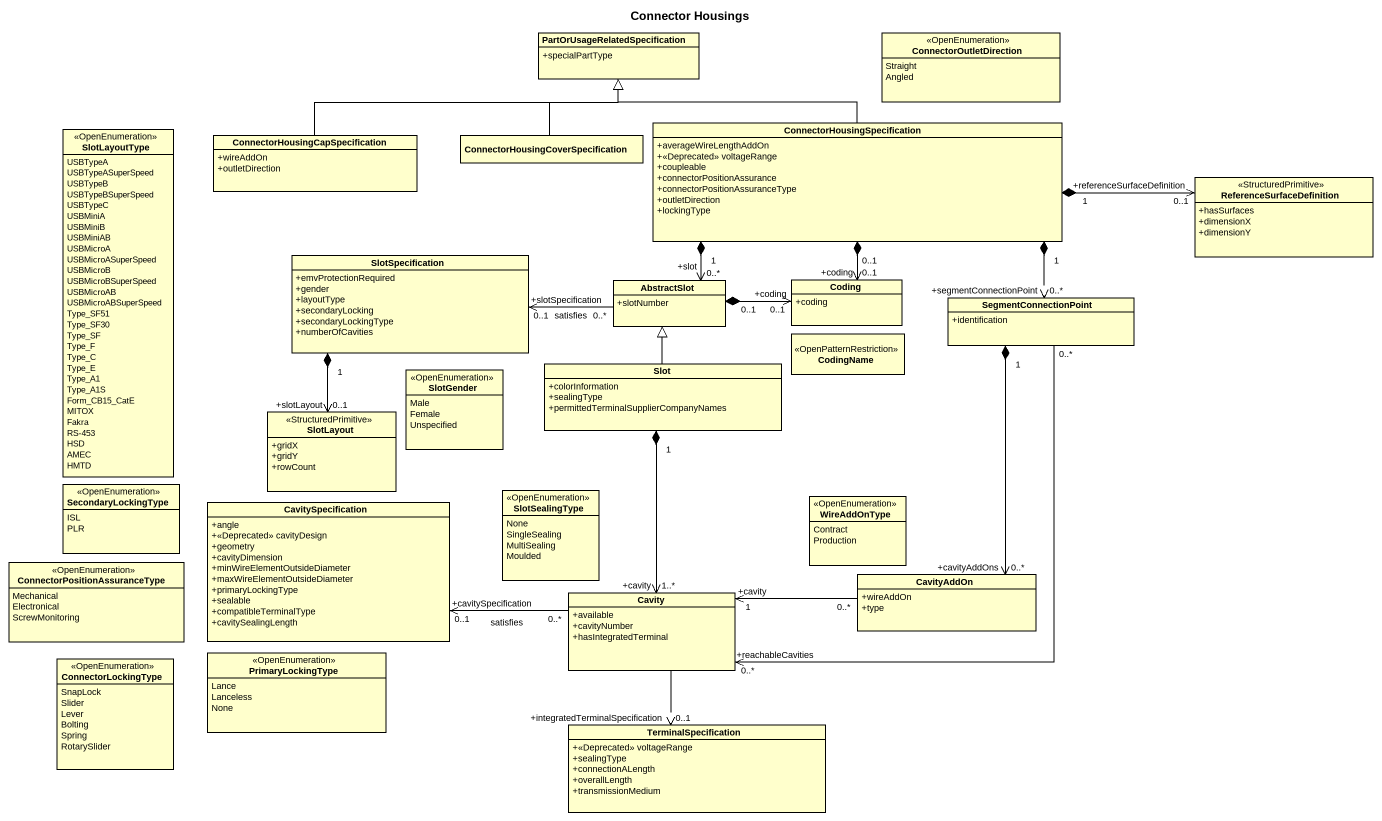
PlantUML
@startuml
title Connector Housings
hide circle
hide empty members
skinparam classAttributeIconSize 0
class "PartOrUsageRelatedSpecification" as PartOrUsageRelatedSpecificat {
  +specialPartType
}
enum ConnectorOutletDirection <<OpenEnumeration>> {
  Straight
  Angled
}
class "ConnectorHousingSpecification" as ConnectorHousingSpecificatio {
  +averageWireLengthAddOn
  +<<Deprecated>> voltageRange
  +coupleable
  +connectorPositionAssurance
  +connectorPositionAssuranceType
  +outletDirection
  +lockingType
}
enum SlotLayoutType <<OpenEnumeration>> {
  USBTypeA
  USBTypeASuperSpeed
  USBTypeB
  USBTypeBSuperSpeed
  USBTypeC
  USBMiniA
  USBMiniB
  USBMiniAB
  USBMicroA
  USBMicroASuperSpeed
  USBMicroB
  USBMicroBSuperSpeed
  USBMicroAB
  USBMicroABSuperSpeed
  Type_SF51
  Type_SF30
  Type_SF
  Type_F
  Type_C
  Type_E
  Type_A1
  Type_A1S
  Form_CB15_CatE
  MITOX
  Fakra
  RS-453
  HSD
  AMEC
  HMTD
}
class "ConnectorHousingCapSpecification" as ConnectorHousingCapSpecifica {
  +wireAddOn
  +outletDirection
}
class "ConnectorHousingCoverSpecification" as ConnectorHousingCoverSpecifi
class ReferenceSurfaceDefinition <<StructuredPrimitive>> {
  +hasSurfaces
  +dimensionX
  +dimensionY
}
class SlotSpecification {
  +emvProtectionRequired
  +gender
  +layoutType
  +secondaryLocking
  +secondaryLockingType
  +numberOfCavities
}
class AbstractSlot {
  +slotNumber
}
class Coding {
  +coding
}
class SegmentConnectionPoint {
  +identification
}
class CodingName <<OpenPatternRestriction>>
enum SlotGender <<OpenEnumeration>> {
  Male
  Female
  Unspecified
}
class Slot {
  +colorInformation
  +sealingType
  +permittedTerminalSupplierCompanyNames
}
class SlotLayout <<StructuredPrimitive>> {
  +gridX
  +gridY
  +rowCount
}
enum SecondaryLockingType <<OpenEnumeration>> {
  ISL
  PLR
}
class CavitySpecification {
  +angle
  +<<Deprecated>> cavityDesign
  +geometry
  +cavityDimension
  +minWireElementOutsideDiameter
  +maxWireElementOutsideDiameter
  +primaryLockingType
  +sealable
  +compatibleTerminalType
  +cavitySealingLength
}
enum SlotSealingType <<OpenEnumeration>> {
  None
  SingleSealing
  MultiSealing
  Moulded
}
enum WireAddOnType <<OpenEnumeration>> {
  Contract
  Production
}
enum "ConnectorPositionAssuranceType" as ConnectorPositionAssuranceTy <<OpenEnumeration>> {
  Mechanical
  Electronical
  ScrewMonitoring
}
class CavityAddOn {
  +wireAddOn
  +type
}
class Cavity {
  +available
  +cavityNumber
  +hasIntegratedTerminal
}
enum ConnectorLockingType <<OpenEnumeration>> {
  SnapLock
  Slider
  Lever
  Bolting
  Spring
  RotarySlider
}
enum PrimaryLockingType <<OpenEnumeration>> {
  Lance
  Lanceless
  None
}
class TerminalSpecification {
  +<<Deprecated>> voltageRange
  +sealingType
  +connectionALength
  +overallLength
  +transmissionMedium
}
ConnectorHousingSpecificatio -left-|> PartOrUsageRelatedSpecificat
ConnectorHousingSpecificatio "1" *-right-> "0..1\n+referenceSurfaceDefinition" ReferenceSurfaceDefinition
ConnectorHousingSpecificatio "1" *--> "+slot\n0..*" AbstractSlot
ConnectorHousingSpecificatio "0..1" *--> "+coding\n0..1" Coding
ConnectorHousingCapSpecifica -right-|> PartOrUsageRelatedSpecificat
ConnectorHousingCoverSpecifi -up-|> PartOrUsageRelatedSpecificat
AbstractSlot "0..*" -left-> "+slotSpecification\n0..1" SlotSpecification : satisfies
AbstractSlot "0..1" *-right-> "+coding\n0..1" Coding
SegmentConnectionPoint "+segmentConnectionPoint\n0..*" <-up-* "1" ConnectorHousingSpecificatio
SegmentConnectionPoint "1" *--> "0..*\n+cavityAddOns" CavityAddOn
SegmentConnectionPoint "0..*" --> "+reachableCavities\n0..*" Cavity
Slot -up-|> AbstractSlot
Slot "1" *--> "+cavity\n1..*" Cavity
SlotLayout "+slotLayout\n0..1" <-up-* "1" SlotSpecification
CavityAddOn "0..*" -left-> "1\n+cavity" Cavity
Cavity "0..*" -left-> "+cavitySpecification\n0..1" CavitySpecification : satisfies
Cavity --> "0..1\n+integratedTerminalSpecification" TerminalSpecification
@enduml
